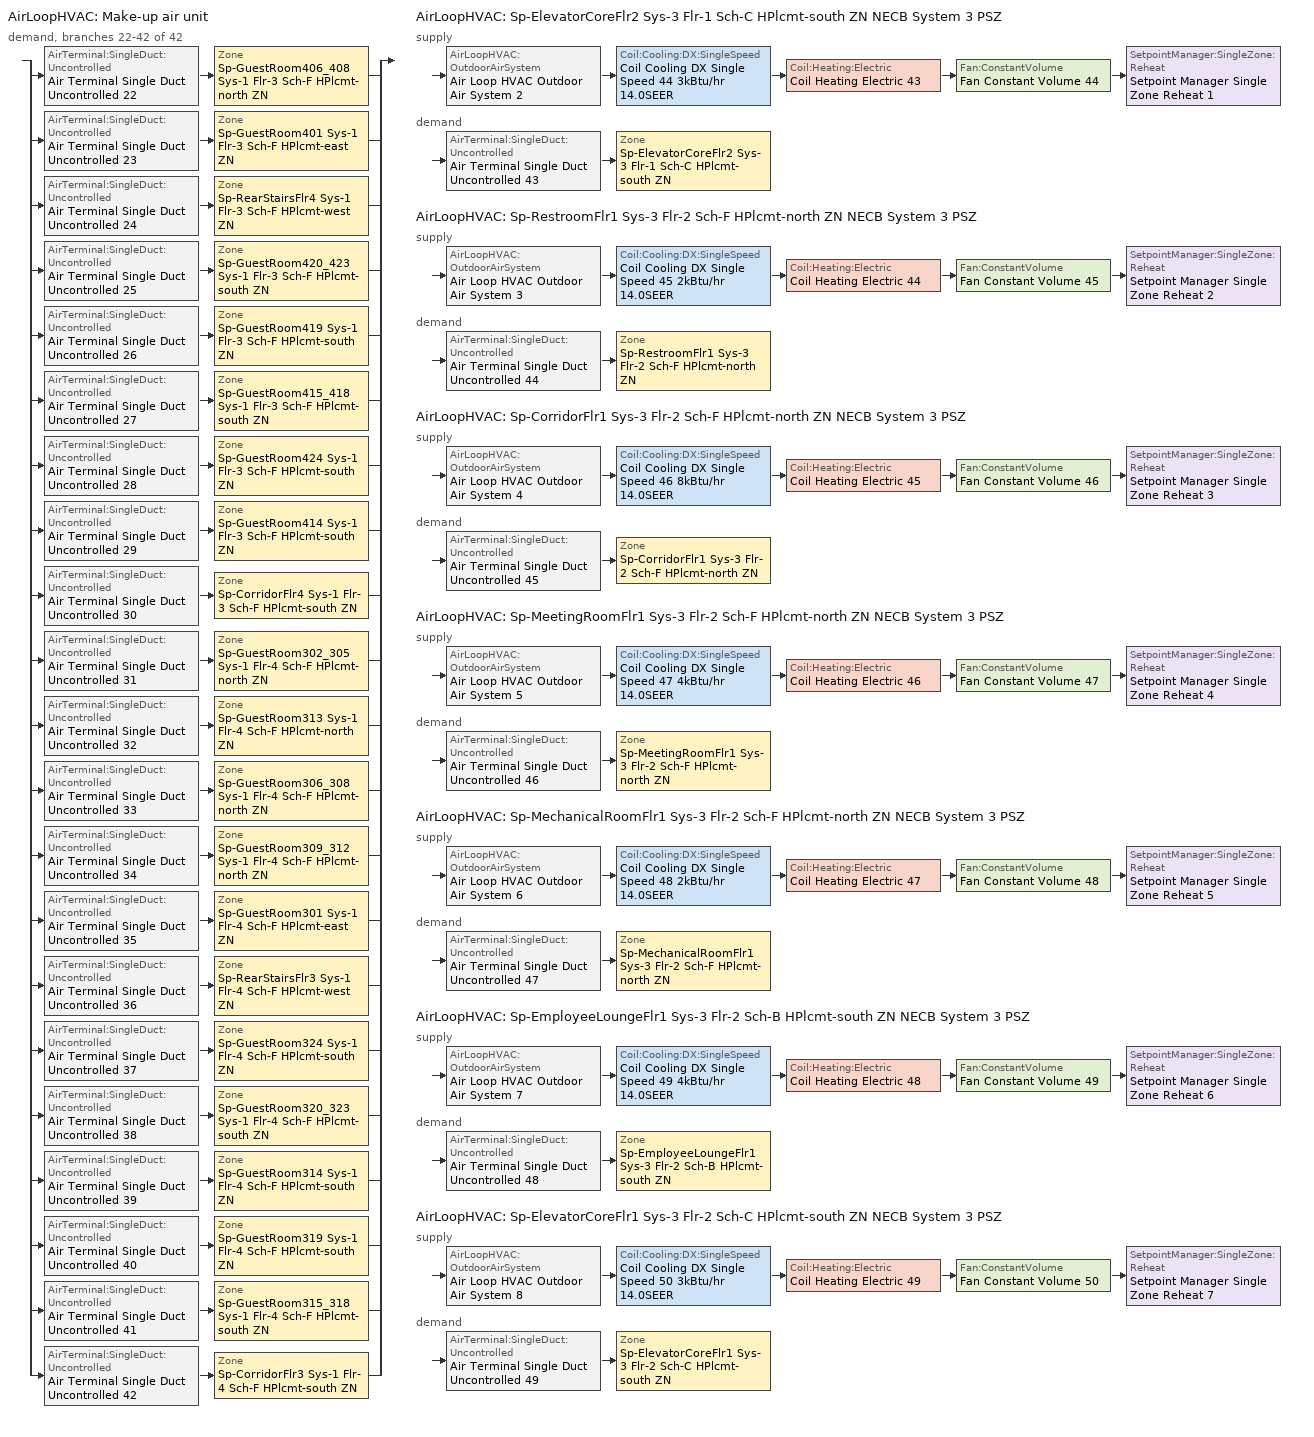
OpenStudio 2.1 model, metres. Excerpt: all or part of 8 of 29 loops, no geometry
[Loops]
AirLoopHVAC 'Make-up air unit'
 demand, branches 22-42 of 42: split
  | AirTerminal:SingleDuct:Uncontrolled 'Air Terminal Single Duct Uncontrolled 22' > Zone 'Sp-GuestRoom406_408 Sys-1 Flr-3 Sch-F HPlcmt-north ZN'
  | AirTerminal:SingleDuct:Uncontrolled 'Air Terminal Single Duct Uncontrolled 23' > Zone 'Sp-GuestRoom401 Sys-1 Flr-3 Sch-F HPlcmt-east ZN'
  | AirTerminal:SingleDuct:Uncontrolled 'Air Terminal Single Duct Uncontrolled 24' > Zone 'Sp-RearStairsFlr4 Sys-1 Flr-3 Sch-F HPlcmt-west ZN'
  | AirTerminal:SingleDuct:Uncontrolled 'Air Terminal Single Duct Uncontrolled 25' > Zone 'Sp-GuestRoom420_423 Sys-1 Flr-3 Sch-F HPlcmt-south ZN'
  | AirTerminal:SingleDuct:Uncontrolled 'Air Terminal Single Duct Uncontrolled 26' > Zone 'Sp-GuestRoom419 Sys-1 Flr-3 Sch-F HPlcmt-south ZN'
  | AirTerminal:SingleDuct:Uncontrolled 'Air Terminal Single Duct Uncontrolled 27' > Zone 'Sp-GuestRoom415_418 Sys-1 Flr-3 Sch-F HPlcmt-south ZN'
  | AirTerminal:SingleDuct:Uncontrolled 'Air Terminal Single Duct Uncontrolled 28' > Zone 'Sp-GuestRoom424 Sys-1 Flr-3 Sch-F HPlcmt-south ZN'
  | AirTerminal:SingleDuct:Uncontrolled 'Air Terminal Single Duct Uncontrolled 29' > Zone 'Sp-GuestRoom414 Sys-1 Flr-3 Sch-F HPlcmt-south ZN'
  | AirTerminal:SingleDuct:Uncontrolled 'Air Terminal Single Duct Uncontrolled 30' > Zone 'Sp-CorridorFlr4 Sys-1 Flr-3 Sch-F HPlcmt-south ZN'
  | AirTerminal:SingleDuct:Uncontrolled 'Air Terminal Single Duct Uncontrolled 31' > Zone 'Sp-GuestRoom302_305 Sys-1 Flr-4 Sch-F HPlcmt-north ZN'
  | AirTerminal:SingleDuct:Uncontrolled 'Air Terminal Single Duct Uncontrolled 32' > Zone 'Sp-GuestRoom313 Sys-1 Flr-4 Sch-F HPlcmt-north ZN'
  | AirTerminal:SingleDuct:Uncontrolled 'Air Terminal Single Duct Uncontrolled 33' > Zone 'Sp-GuestRoom306_308 Sys-1 Flr-4 Sch-F HPlcmt-north ZN'
  | AirTerminal:SingleDuct:Uncontrolled 'Air Terminal Single Duct Uncontrolled 34' > Zone 'Sp-GuestRoom309_312 Sys-1 Flr-4 Sch-F HPlcmt-north ZN'
  | AirTerminal:SingleDuct:Uncontrolled 'Air Terminal Single Duct Uncontrolled 35' > Zone 'Sp-GuestRoom301 Sys-1 Flr-4 Sch-F HPlcmt-east ZN'
  | AirTerminal:SingleDuct:Uncontrolled 'Air Terminal Single Duct Uncontrolled 36' > Zone 'Sp-RearStairsFlr3 Sys-1 Flr-4 Sch-F HPlcmt-west ZN'
  | AirTerminal:SingleDuct:Uncontrolled 'Air Terminal Single Duct Uncontrolled 37' > Zone 'Sp-GuestRoom324 Sys-1 Flr-4 Sch-F HPlcmt-south ZN'
  | AirTerminal:SingleDuct:Uncontrolled 'Air Terminal Single Duct Uncontrolled 38' > Zone 'Sp-GuestRoom320_323 Sys-1 Flr-4 Sch-F HPlcmt-south ZN'
  | AirTerminal:SingleDuct:Uncontrolled 'Air Terminal Single Duct Uncontrolled 39' > Zone 'Sp-GuestRoom314 Sys-1 Flr-4 Sch-F HPlcmt-south ZN'
  | AirTerminal:SingleDuct:Uncontrolled 'Air Terminal Single Duct Uncontrolled 40' > Zone 'Sp-GuestRoom319 Sys-1 Flr-4 Sch-F HPlcmt-south ZN'
  | AirTerminal:SingleDuct:Uncontrolled 'Air Terminal Single Duct Uncontrolled 41' > Zone 'Sp-GuestRoom315_318 Sys-1 Flr-4 Sch-F HPlcmt-south ZN'
  | AirTerminal:SingleDuct:Uncontrolled 'Air Terminal Single Duct Uncontrolled 42' > Zone 'Sp-CorridorFlr3 Sys-1 Flr-4 Sch-F HPlcmt-south ZN'
AirLoopHVAC 'Sp-ElevatorCoreFlr2 Sys-3 Flr-1 Sch-C HPlcmt-south ZN NECB System 3 PSZ'
 supply: AirLoopHVAC:OutdoorAirSystem 'Air Loop HVAC Outdoor Air System 2' > Coil:Cooling:DX:SingleSpeed 'Coil Cooling DX Single Speed 44 3kBtu/hr 14.0SEER' > Coil:Heating:Electric 'Coil Heating Electric 43' > Fan:ConstantVolume 'Fan Constant Volume 44' > SetpointManager:SingleZone:Reheat 'Setpoint Manager Single Zone Reheat 1'
 demand: AirTerminal:SingleDuct:Uncontrolled 'Air Terminal Single Duct Uncontrolled 43' > Zone 'Sp-ElevatorCoreFlr2 Sys-3 Flr-1 Sch-C HPlcmt-south ZN'
AirLoopHVAC 'Sp-RestroomFlr1 Sys-3 Flr-2 Sch-F HPlcmt-north ZN NECB System 3 PSZ'
 supply: AirLoopHVAC:OutdoorAirSystem 'Air Loop HVAC Outdoor Air System 3' > Coil:Cooling:DX:SingleSpeed 'Coil Cooling DX Single Speed 45 2kBtu/hr 14.0SEER' > Coil:Heating:Electric 'Coil Heating Electric 44' > Fan:ConstantVolume 'Fan Constant Volume 45' > SetpointManager:SingleZone:Reheat 'Setpoint Manager Single Zone Reheat 2'
 demand: AirTerminal:SingleDuct:Uncontrolled 'Air Terminal Single Duct Uncontrolled 44' > Zone 'Sp-RestroomFlr1 Sys-3 Flr-2 Sch-F HPlcmt-north ZN'
AirLoopHVAC 'Sp-CorridorFlr1 Sys-3 Flr-2 Sch-F HPlcmt-north ZN NECB System 3 PSZ'
 supply: AirLoopHVAC:OutdoorAirSystem 'Air Loop HVAC Outdoor Air System 4' > Coil:Cooling:DX:SingleSpeed 'Coil Cooling DX Single Speed 46 8kBtu/hr 14.0SEER' > Coil:Heating:Electric 'Coil Heating Electric 45' > Fan:ConstantVolume 'Fan Constant Volume 46' > SetpointManager:SingleZone:Reheat 'Setpoint Manager Single Zone Reheat 3'
 demand: AirTerminal:SingleDuct:Uncontrolled 'Air Terminal Single Duct Uncontrolled 45' > Zone 'Sp-CorridorFlr1 Sys-3 Flr-2 Sch-F HPlcmt-north ZN'
AirLoopHVAC 'Sp-MeetingRoomFlr1 Sys-3 Flr-2 Sch-F HPlcmt-north ZN NECB System 3 PSZ'
 supply: AirLoopHVAC:OutdoorAirSystem 'Air Loop HVAC Outdoor Air System 5' > Coil:Cooling:DX:SingleSpeed 'Coil Cooling DX Single Speed 47 4kBtu/hr 14.0SEER' > Coil:Heating:Electric 'Coil Heating Electric 46' > Fan:ConstantVolume 'Fan Constant Volume 47' > SetpointManager:SingleZone:Reheat 'Setpoint Manager Single Zone Reheat 4'
 demand: AirTerminal:SingleDuct:Uncontrolled 'Air Terminal Single Duct Uncontrolled 46' > Zone 'Sp-MeetingRoomFlr1 Sys-3 Flr-2 Sch-F HPlcmt-north ZN'
AirLoopHVAC 'Sp-MechanicalRoomFlr1 Sys-3 Flr-2 Sch-F HPlcmt-north ZN NECB System 3 PSZ'
 supply: AirLoopHVAC:OutdoorAirSystem 'Air Loop HVAC Outdoor Air System 6' > Coil:Cooling:DX:SingleSpeed 'Coil Cooling DX Single Speed 48 2kBtu/hr 14.0SEER' > Coil:Heating:Electric 'Coil Heating Electric 47' > Fan:ConstantVolume 'Fan Constant Volume 48' > SetpointManager:SingleZone:Reheat 'Setpoint Manager Single Zone Reheat 5'
 demand: AirTerminal:SingleDuct:Uncontrolled 'Air Terminal Single Duct Uncontrolled 47' > Zone 'Sp-MechanicalRoomFlr1 Sys-3 Flr-2 Sch-F HPlcmt-north ZN'
AirLoopHVAC 'Sp-EmployeeLoungeFlr1 Sys-3 Flr-2 Sch-B HPlcmt-south ZN NECB System 3 PSZ'
 supply: AirLoopHVAC:OutdoorAirSystem 'Air Loop HVAC Outdoor Air System 7' > Coil:Cooling:DX:SingleSpeed 'Coil Cooling DX Single Speed 49 4kBtu/hr 14.0SEER' > Coil:Heating:Electric 'Coil Heating Electric 48' > Fan:ConstantVolume 'Fan Constant Volume 49' > SetpointManager:SingleZone:Reheat 'Setpoint Manager Single Zone Reheat 6'
 demand: AirTerminal:SingleDuct:Uncontrolled 'Air Terminal Single Duct Uncontrolled 48' > Zone 'Sp-EmployeeLoungeFlr1 Sys-3 Flr-2 Sch-B HPlcmt-south ZN'
AirLoopHVAC 'Sp-ElevatorCoreFlr1 Sys-3 Flr-2 Sch-C HPlcmt-south ZN NECB System 3 PSZ'
 supply: AirLoopHVAC:OutdoorAirSystem 'Air Loop HVAC Outdoor Air System 8' > Coil:Cooling:DX:SingleSpeed 'Coil Cooling DX Single Speed 50 3kBtu/hr 14.0SEER' > Coil:Heating:Electric 'Coil Heating Electric 49' > Fan:ConstantVolume 'Fan Constant Volume 50' > SetpointManager:SingleZone:Reheat 'Setpoint Manager Single Zone Reheat 7'
 demand: AirTerminal:SingleDuct:Uncontrolled 'Air Terminal Single Duct Uncontrolled 49' > Zone 'Sp-ElevatorCoreFlr1 Sys-3 Flr-2 Sch-C HPlcmt-south ZN'
[Sizing:Zone] Zone Cooling Design Supply Air Temperature Input Method=SupplyAirTemperature; Zone Cooling Design Supply Air Temperature {C}=13; Zone Cooling Design Supply Air Temperature Difference {deltaC}=11.11; Zone Heating Design Supply Air Temperature Input Method=SupplyAirTemperature; Zone Heating Design Supply Air Temperature {C}=43; Zone Heating Design Supply Air Temperature Difference {deltaC}=11.11; Zone Cooling Design Supply Air Humidity Ratio {kg-H2O/kg-air}=0.0085; Zone Heating Design Supply Air Humidity Ratio {kg-H2O/kg-air}=0.008; Zone Heating Sizing Factor=1.3; Zone Cooling Sizing Factor=1.1; Cooling Design Air Flow Method=DesignDay; Heating Design Air Flow Method=DesignDay; Account for Dedicated Outdoor Air System=No; Dedicated Outdoor Air System Control Strategy=NeutralSupplyAir; Dedicated Outdoor Air Low Setpoint Temperature for Design {C}=autosize; Dedicated Outdoor Air High Setpoint Temperature for Design {C}=autosize
Sp-GuestRoom406_408 Sys-1 Flr-3 Sch-F HPlcmt-north ZN; Sp-GuestRoom401 Sys-1 Flr-3 Sch-F HPlcmt-east ZN; Sp-RearStairsFlr4 Sys-1 Flr-3 Sch-F HPlcmt-west ZN; Sp-GuestRoom420_423 Sys-1 Flr-3 Sch-F HPlcmt-south ZN; Sp-GuestRoom419 Sys-1 Flr-3 Sch-F HPlcmt-south ZN; Sp-GuestRoom415_418 Sys-1 Flr-3 Sch-F HPlcmt-south ZN; Sp-GuestRoom424 Sys-1 Flr-3 Sch-F HPlcmt-south ZN; Sp-GuestRoom414 Sys-1 Flr-3 Sch-F HPlcmt-south ZN; Sp-CorridorFlr4 Sys-1 Flr-3 Sch-F HPlcmt-south ZN; Sp-GuestRoom302_305 Sys-1 Flr-4 Sch-F HPlcmt-north ZN; Sp-GuestRoom313 Sys-1 Flr-4 Sch-F HPlcmt-north ZN; Sp-GuestRoom306_308 Sys-1 Flr-4 Sch-F HPlcmt-north ZN; Sp-GuestRoom309_312 Sys-1 Flr-4 Sch-F HPlcmt-north ZN; Sp-GuestRoom301 Sys-1 Flr-4 Sch-F HPlcmt-east ZN; Sp-RearStairsFlr3 Sys-1 Flr-4 Sch-F HPlcmt-west ZN; Sp-GuestRoom324 Sys-1 Flr-4 Sch-F HPlcmt-south ZN; Sp-GuestRoom320_323 Sys-1 Flr-4 Sch-F HPlcmt-south ZN; Sp-GuestRoom314 Sys-1 Flr-4 Sch-F HPlcmt-south ZN; Sp-GuestRoom319 Sys-1 Flr-4 Sch-F HPlcmt-south ZN; Sp-GuestRoom315_318 Sys-1 Flr-4 Sch-F HPlcmt-south ZN; Sp-CorridorFlr3 Sys-1 Flr-4 Sch-F HPlcmt-south ZN; Sp-ElevatorCoreFlr2 Sys-3 Flr-1 Sch-C HPlcmt-south ZN; Sp-RestroomFlr1 Sys-3 Flr-2 Sch-F HPlcmt-north ZN; Sp-CorridorFlr1 Sys-3 Flr-2 Sch-F HPlcmt-north ZN; Sp-MeetingRoomFlr1 Sys-3 Flr-2 Sch-F HPlcmt-north ZN; Sp-MechanicalRoomFlr1 Sys-3 Flr-2 Sch-F HPlcmt-north ZN; Sp-EmployeeLoungeFlr1 Sys-3 Flr-2 Sch-B HPlcmt-south ZN; Sp-ElevatorCoreFlr1 Sys-3 Flr-2 Sch-C HPlcmt-south ZN
[Zone equipment]
Sp-GuestRoom406_408 Sys-1 Flr-3 Sch-F HPlcmt-north ZN: Sp-GuestRoom406_408 Sys-1 Flr-3 Sch-F HPlcmt-north ZN PTAC, Zone HVAC Baseboard Convective Water 22, Air Terminal Single Duct Uncontrolled 22
Sp-GuestRoom401 Sys-1 Flr-3 Sch-F HPlcmt-east ZN: Sp-GuestRoom401 Sys-1 Flr-3 Sch-F HPlcmt-east ZN PTAC, Zone HVAC Baseboard Convective Water 23, Air Terminal Single Duct Uncontrolled 23
Sp-RearStairsFlr4 Sys-1 Flr-3 Sch-F HPlcmt-west ZN: Sp-RearStairsFlr4 Sys-1 Flr-3 Sch-F HPlcmt-west ZN PTAC, Zone HVAC Baseboard Convective Water 24, Air Terminal Single Duct Uncontrolled 24
Sp-GuestRoom420_423 Sys-1 Flr-3 Sch-F HPlcmt-south ZN: Sp-GuestRoom420_423 Sys-1 Flr-3 Sch-F HPlcmt-south ZN PTAC, Zone HVAC Baseboard Convective Water 25, Air Terminal Single Duct Uncontrolled 25
Sp-GuestRoom419 Sys-1 Flr-3 Sch-F HPlcmt-south ZN: Sp-GuestRoom419 Sys-1 Flr-3 Sch-F HPlcmt-south ZN PTAC, Zone HVAC Baseboard Convective Water 26, Air Terminal Single Duct Uncontrolled 26
Sp-GuestRoom415_418 Sys-1 Flr-3 Sch-F HPlcmt-south ZN: Sp-GuestRoom415_418 Sys-1 Flr-3 Sch-F HPlcmt-south ZN PTAC, Zone HVAC Baseboard Convective Water 27, Air Terminal Single Duct Uncontrolled 27
Sp-GuestRoom424 Sys-1 Flr-3 Sch-F HPlcmt-south ZN: Sp-GuestRoom424 Sys-1 Flr-3 Sch-F HPlcmt-south ZN PTAC, Zone HVAC Baseboard Convective Water 28, Air Terminal Single Duct Uncontrolled 28
Sp-GuestRoom414 Sys-1 Flr-3 Sch-F HPlcmt-south ZN: Sp-GuestRoom414 Sys-1 Flr-3 Sch-F HPlcmt-south ZN PTAC, Zone HVAC Baseboard Convective Water 29, Air Terminal Single Duct Uncontrolled 29
Sp-CorridorFlr4 Sys-1 Flr-3 Sch-F HPlcmt-south ZN: Sp-CorridorFlr4 Sys-1 Flr-3 Sch-F HPlcmt-south ZN PTAC, Zone HVAC Baseboard Convective Water 30, Air Terminal Single Duct Uncontrolled 30
Sp-GuestRoom302_305 Sys-1 Flr-4 Sch-F HPlcmt-north ZN: Sp-GuestRoom302_305 Sys-1 Flr-4 Sch-F HPlcmt-north ZN PTAC, Zone HVAC Baseboard Convective Water 31, Air Terminal Single Duct Uncontrolled 31
Sp-GuestRoom313 Sys-1 Flr-4 Sch-F HPlcmt-north ZN: Sp-GuestRoom313 Sys-1 Flr-4 Sch-F HPlcmt-north ZN PTAC, Zone HVAC Baseboard Convective Water 32, Air Terminal Single Duct Uncontrolled 32
Sp-GuestRoom306_308 Sys-1 Flr-4 Sch-F HPlcmt-north ZN: Sp-GuestRoom306_308 Sys-1 Flr-4 Sch-F HPlcmt-north ZN PTAC, Zone HVAC Baseboard Convective Water 33, Air Terminal Single Duct Uncontrolled 33
Sp-GuestRoom309_312 Sys-1 Flr-4 Sch-F HPlcmt-north ZN: Sp-GuestRoom309_312 Sys-1 Flr-4 Sch-F HPlcmt-north ZN PTAC, Zone HVAC Baseboard Convective Water 34, Air Terminal Single Duct Uncontrolled 34
Sp-GuestRoom301 Sys-1 Flr-4 Sch-F HPlcmt-east ZN: Sp-GuestRoom301 Sys-1 Flr-4 Sch-F HPlcmt-east ZN PTAC, Zone HVAC Baseboard Convective Water 35, Air Terminal Single Duct Uncontrolled 35
Sp-RearStairsFlr3 Sys-1 Flr-4 Sch-F HPlcmt-west ZN: Sp-RearStairsFlr3 Sys-1 Flr-4 Sch-F HPlcmt-west ZN PTAC, Zone HVAC Baseboard Convective Water 36, Air Terminal Single Duct Uncontrolled 36
Sp-GuestRoom324 Sys-1 Flr-4 Sch-F HPlcmt-south ZN: Sp-GuestRoom324 Sys-1 Flr-4 Sch-F HPlcmt-south ZN PTAC, Zone HVAC Baseboard Convective Water 37, Air Terminal Single Duct Uncontrolled 37
Sp-GuestRoom320_323 Sys-1 Flr-4 Sch-F HPlcmt-south ZN: Sp-GuestRoom320_323 Sys-1 Flr-4 Sch-F HPlcmt-south ZN PTAC, Zone HVAC Baseboard Convective Water 38, Air Terminal Single Duct Uncontrolled 38
Sp-GuestRoom314 Sys-1 Flr-4 Sch-F HPlcmt-south ZN: Sp-GuestRoom314 Sys-1 Flr-4 Sch-F HPlcmt-south ZN PTAC, Zone HVAC Baseboard Convective Water 39, Air Terminal Single Duct Uncontrolled 39
Sp-GuestRoom319 Sys-1 Flr-4 Sch-F HPlcmt-south ZN: Sp-GuestRoom319 Sys-1 Flr-4 Sch-F HPlcmt-south ZN PTAC, Zone HVAC Baseboard Convective Water 40, Air Terminal Single Duct Uncontrolled 40
Sp-GuestRoom315_318 Sys-1 Flr-4 Sch-F HPlcmt-south ZN: Sp-GuestRoom315_318 Sys-1 Flr-4 Sch-F HPlcmt-south ZN PTAC, Zone HVAC Baseboard Convective Water 41, Air Terminal Single Duct Uncontrolled 41
Sp-CorridorFlr3 Sys-1 Flr-4 Sch-F HPlcmt-south ZN: Sp-CorridorFlr3 Sys-1 Flr-4 Sch-F HPlcmt-south ZN PTAC, Zone HVAC Baseboard Convective Water 42, Air Terminal Single Duct Uncontrolled 42
Sp-ElevatorCoreFlr2 Sys-3 Flr-1 Sch-C HPlcmt-south ZN: Air Terminal Single Duct Uncontrolled 43, Zone HVAC Baseboard Convective Water 43
Sp-RestroomFlr1 Sys-3 Flr-2 Sch-F HPlcmt-north ZN: Air Terminal Single Duct Uncontrolled 44, Zone HVAC Baseboard Convective Water 44
Sp-CorridorFlr1 Sys-3 Flr-2 Sch-F HPlcmt-north ZN: Air Terminal Single Duct Uncontrolled 45, Zone HVAC Baseboard Convective Water 45
Sp-MeetingRoomFlr1 Sys-3 Flr-2 Sch-F HPlcmt-north ZN: Air Terminal Single Duct Uncontrolled 46, Zone HVAC Baseboard Convective Water 46
Sp-MechanicalRoomFlr1 Sys-3 Flr-2 Sch-F HPlcmt-north ZN: Air Terminal Single Duct Uncontrolled 47, Zone HVAC Baseboard Convective Water 47
Sp-EmployeeLoungeFlr1 Sys-3 Flr-2 Sch-B HPlcmt-south ZN: Air Terminal Single Duct Uncontrolled 48, Zone HVAC Baseboard Convective Water 48
Sp-ElevatorCoreFlr1 Sys-3 Flr-2 Sch-C HPlcmt-south ZN: Air Terminal Single Duct Uncontrolled 49, Zone HVAC Baseboard Convective Water 49
[AirLoopHVAC] Availability Schedule=Always On Discrete; Design Supply Air Flow Rate {m3/s}=AutoSize
Sp-ElevatorCoreFlr2 Sys-3 Flr-1 Sch-C HPlcmt-south ZN NECB System 3 PSZ; Sp-RestroomFlr1 Sys-3 Flr-2 Sch-F HPlcmt-north ZN NECB System 3 PSZ; Sp-CorridorFlr1 Sys-3 Flr-2 Sch-F HPlcmt-north ZN NECB System 3 PSZ; Sp-MeetingRoomFlr1 Sys-3 Flr-2 Sch-F HPlcmt-north ZN NECB System 3 PSZ; Sp-MechanicalRoomFlr1 Sys-3 Flr-2 Sch-F HPlcmt-north ZN NECB System 3 PSZ; Sp-EmployeeLoungeFlr1 Sys-3 Flr-2 Sch-B HPlcmt-south ZN NECB System 3 PSZ; Sp-ElevatorCoreFlr1 Sys-3 Flr-2 Sch-C HPlcmt-south ZN NECB System 3 PSZ
[Sizing:System] Type of Load to Size On=Sensible; Design Outdoor Air Flow Rate {m3/s}=Autosize; Minimum System Air Flow Ratio=1; Preheat Design Temperature {C}=7; Preheat Design Humidity Ratio {kg-H2O/kg-Air}=0.008; Precool Design Temperature {C}=13; Precool Design Humidity Ratio {kg-H2O/kg-Air}=0.008; Central Cooling Design Supply Air Temperature {C}=13; Central Heating Design Supply Air Temperature {C}=43; Sizing Option=NonCoincident; 100% Outdoor Air in Cooling=No; 100% Outdoor Air in Heating=No; Central Cooling Design Supply Air Humidity Ratio {kg-H2O/kg-Air}=0.0085; Central Heating Design Supply Air Humidity Ratio {kg-H2O/kg-Air}=0.008; Cooling Design Air Flow Method=DesignDay; Cooling Design Air Flow Rate {m3/s}=0; Heating Design Air Flow Method=DesignDay; Heating Design Air Flow Rate {m3/s}=0; System Outdoor Air Method=ZoneSum; Zone Maximum Outdoor Air Fraction=1; Cooling Supply Air Flow Rate Per Floor Area {m3/s-m2}=0.00996765; Cooling Fraction of Autosized Cooling Supply Air Flow Rate=1; Cooling Supply Air Flow Rate Per Unit Cooling Capacity {m3/s-W}=3.94755e-05; Heating Supply Air Flow Rate Per Floor Area {m3/s-m2}=0.00996765; Heating Fraction of Autosized Heating Supply Air Flow Rate=1; Heating Fraction of Autosized Cooling Supply Air Flow Rate=1; Heating Supply Air Flow Rate Per Unit Heating Capacity {m3/s-W}=3.15882e-05; Cooling Design Capacity Method=CoolingDesignCapacity; Cooling Design Capacity {W}=autosize; Cooling Design Capacity Per Floor Area {W/m2}=234.7; Fraction of Autosized Cooling Design Capacity=1; Heating Design Capacity Method=HeatingDesignCapacity; Heating Design Capacity {W}=autosize; Heating Design Capacity Per Floor Area {W/m2}=157; Fraction of Autosized Heating Design Capacity=1; Central Cooling Capacity Control Method=OnOff
Sp-ElevatorCoreFlr2 Sys-3 Flr-1 Sch-C HPlcmt-south ZN NECB System 3 PSZ; Sp-RestroomFlr1 Sys-3 Flr-2 Sch-F HPlcmt-north ZN NECB System 3 PSZ; Sp-CorridorFlr1 Sys-3 Flr-2 Sch-F HPlcmt-north ZN NECB System 3 PSZ; Sp-MeetingRoomFlr1 Sys-3 Flr-2 Sch-F HPlcmt-north ZN NECB System 3 PSZ; Sp-MechanicalRoomFlr1 Sys-3 Flr-2 Sch-F HPlcmt-north ZN NECB System 3 PSZ; Sp-EmployeeLoungeFlr1 Sys-3 Flr-2 Sch-B HPlcmt-south ZN NECB System 3 PSZ; Sp-ElevatorCoreFlr1 Sys-3 Flr-2 Sch-C HPlcmt-south ZN NECB System 3 PSZ
[Fan:ConstantVolume] Availability Schedule=Always On Discrete; Fan Efficiency=0.39975; Pressure Rise {Pa}=640; Maximum Flow Rate {m3/s}=AutoSize; Motor Efficiency=0.615
Fan Constant Volume 23; Fan Constant Volume 24; Fan Constant Volume 25; Fan Constant Volume 26; Fan Constant Volume 27; Fan Constant Volume 28; Fan Constant Volume 29; Fan Constant Volume 30; Fan Constant Volume 31; Fan Constant Volume 32; Fan Constant Volume 33; Fan Constant Volume 34; Fan Constant Volume 35; Fan Constant Volume 36; Fan Constant Volume 37; Fan Constant Volume 38; Fan Constant Volume 39; Fan Constant Volume 40; Fan Constant Volume 41; Fan Constant Volume 42; Fan Constant Volume 43; Fan Constant Volume 44; Fan Constant Volume 45; Fan Constant Volume 46; Fan Constant Volume 47; Fan Constant Volume 48; Fan Constant Volume 49; Fan Constant Volume 50
[Coil:Cooling:DX:SingleSpeed] Availability Schedule=Always On Discrete; Rated Total Cooling Capacity {W}=autosize; Rated Sensible Heat Ratio=autosize; Rated Air Flow Rate {m3/s}=autosize; Rated Evaporator Fan Power Per Volume Flow Rate {W/(m3/s)}=773.3; Condenser Type=AirCooled; Evaporative Condenser Effectiveness=0; Evaporative Condenser Air Flow Rate {m3/s}=Autosize; Evaporative Condenser Pump Rated Power Consumption {W}=Autosize; Crankcase Heater Capacity {W}=0; Maximum Outdoor Dry-Bulb Temperature for Crankcase Heater Operation {C}=0; Basin Heater Capacity {W/K}=0; Basin Heater Setpoint Temperature {C}=10
Name | Rated COP {W/W} | Total Cooling Capacity Function of Temperature Curve | Total Cooling Capacity Function of Flow Fraction Curve | Energy Input Ratio Function of Temperature Curve | Energy Input Ratio Function of Flow Fraction Curve | Part Load Fraction Correlation Curve
Coil Cooling DX Single Speed 23 8kBtu/hr 10.8EER | 3.65482 | DXCOOL-NECB2011-REF-CAPFT 15 | DXCOOL-NECB2011-REF-CAPFFLOW 15 | DXCOOL-NECB2011-REF-COOLEIRFT 15 | DXCOOL-NECB2011-REF-COOLEIRFFLOW 15 | DXCOOL-NECB2011-REF-COOLPLFFPLR 15
Coil Cooling DX Single Speed 24 4kBtu/hr 11.0EER | 3.7243 | DXCOOL-NECB2011-REF-CAPFT 16 | DXCOOL-NECB2011-REF-CAPFFLOW 16 | DXCOOL-NECB2011-REF-COOLEIRFT 16 | DXCOOL-NECB2011-REF-COOLEIRFFLOW 16 | DXCOOL-NECB2011-REF-COOLPLFFPLR 16
Coil Cooling DX Single Speed 25 3kBtu/hr 11.0EER | 3.72347 | DXCOOL-NECB2011-REF-CAPFT 17 | DXCOOL-NECB2011-REF-CAPFFLOW 17 | DXCOOL-NECB2011-REF-COOLEIRFT 17 | DXCOOL-NECB2011-REF-COOLEIRFFLOW 17 | DXCOOL-NECB2011-REF-COOLPLFFPLR 17
Coil Cooling DX Single Speed 26 12kBtu/hr 9.9EER | 3.35628 | DXCOOL-NECB2011-REF-CAPFT 18 | DXCOOL-NECB2011-REF-CAPFFLOW 18 | DXCOOL-NECB2011-REF-COOLEIRFT 18 | DXCOOL-NECB2011-REF-COOLEIRFFLOW 18 | DXCOOL-NECB2011-REF-COOLPLFFPLR 18
Coil Cooling DX Single Speed 27 3kBtu/hr 11.0EER | 3.72379 | DXCOOL-NECB2011-REF-CAPFT 19 | DXCOOL-NECB2011-REF-CAPFFLOW 19 | DXCOOL-NECB2011-REF-COOLEIRFT 19 | DXCOOL-NECB2011-REF-COOLEIRFFLOW 19 | DXCOOL-NECB2011-REF-COOLPLFFPLR 19
Coil Cooling DX Single Speed 28 12kBtu/hr 9.9EER | 3.34271 | DXCOOL-NECB2011-REF-CAPFT 20 | DXCOOL-NECB2011-REF-CAPFFLOW 20 | DXCOOL-NECB2011-REF-COOLEIRFT 20 | DXCOOL-NECB2011-REF-COOLEIRFFLOW 20 | DXCOOL-NECB2011-REF-COOLPLFFPLR 20
Coil Cooling DX Single Speed 29 3kBtu/hr 11.0EER | 3.72376 | DXCOOL-NECB2011-REF-CAPFT 21 | DXCOOL-NECB2011-REF-CAPFFLOW 21 | DXCOOL-NECB2011-REF-COOLEIRFT 21 | DXCOOL-NECB2011-REF-COOLEIRFFLOW 21 | DXCOOL-NECB2011-REF-COOLPLFFPLR 21
Coil Cooling DX Single Speed 30 3kBtu/hr 11.0EER | 3.72375 | DXCOOL-NECB2011-REF-CAPFT 23 | DXCOOL-NECB2011-REF-CAPFFLOW 23 | DXCOOL-NECB2011-REF-COOLEIRFT 23 | DXCOOL-NECB2011-REF-COOLEIRFFLOW 23 | DXCOOL-NECB2011-REF-COOLPLFFPLR 23
Coil Cooling DX Single Speed 31 12kBtu/hr 9.9EER | 3.37086 | DXCOOL-NECB2011-REF-CAPFT 24 | DXCOOL-NECB2011-REF-CAPFFLOW 24 | DXCOOL-NECB2011-REF-COOLEIRFT 24 | DXCOOL-NECB2011-REF-COOLEIRFFLOW 24 | DXCOOL-NECB2011-REF-COOLPLFFPLR 24
Coil Cooling DX Single Speed 32 7kBtu/hr 11.0EER | 3.72684 | DXCOOL-NECB2011-REF-CAPFT 25 | DXCOOL-NECB2011-REF-CAPFFLOW 25 | DXCOOL-NECB2011-REF-COOLEIRFT 25 | DXCOOL-NECB2011-REF-COOLEIRFFLOW 25 | DXCOOL-NECB2011-REF-COOLPLFFPLR 25
Coil Cooling DX Single Speed 33 2kBtu/hr 11.0EER | 3.72258 | DXCOOL-NECB2011-REF-CAPFT 26 | DXCOOL-NECB2011-REF-CAPFFLOW 26 | DXCOOL-NECB2011-REF-COOLEIRFT 26 | DXCOOL-NECB2011-REF-COOLEIRFFLOW 26 | DXCOOL-NECB2011-REF-COOLPLFFPLR 26
Coil Cooling DX Single Speed 34 6kBtu/hr 11.0EER | 3.72587 | DXCOOL-NECB2011-REF-CAPFT 27 | DXCOOL-NECB2011-REF-CAPFFLOW 27 | DXCOOL-NECB2011-REF-COOLEIRFT 27 | DXCOOL-NECB2011-REF-COOLEIRFFLOW 27 | DXCOOL-NECB2011-REF-COOLPLFFPLR 27
Coil Cooling DX Single Speed 35 7kBtu/hr 11.0EER | 3.72666 | DXCOOL-NECB2011-REF-CAPFT 28 | DXCOOL-NECB2011-REF-CAPFFLOW 28 | DXCOOL-NECB2011-REF-COOLEIRFT 28 | DXCOOL-NECB2011-REF-COOLEIRFFLOW 28 | DXCOOL-NECB2011-REF-COOLPLFFPLR 28
Coil Cooling DX Single Speed 36 3kBtu/hr 11.0EER | 3.72332 | DXCOOL-NECB2011-REF-CAPFT 29 | DXCOOL-NECB2011-REF-CAPFFLOW 29 | DXCOOL-NECB2011-REF-COOLEIRFT 29 | DXCOOL-NECB2011-REF-COOLEIRFFLOW 29 | DXCOOL-NECB2011-REF-COOLPLFFPLR 29
Coil Cooling DX Single Speed 37 2kBtu/hr 11.0EER | 3.7228 | DXCOOL-NECB2011-REF-CAPFT 30 | DXCOOL-NECB2011-REF-CAPFFLOW 30 | DXCOOL-NECB2011-REF-COOLEIRFT 30 | DXCOOL-NECB2011-REF-COOLEIRFFLOW 30 | DXCOOL-NECB2011-REF-COOLPLFFPLR 30
Coil Cooling DX Single Speed 38 2kBtu/hr 11.0EER | 3.72291 | DXCOOL-NECB2011-REF-CAPFT 31 | DXCOOL-NECB2011-REF-CAPFFLOW 31 | DXCOOL-NECB2011-REF-COOLEIRFT 31 | DXCOOL-NECB2011-REF-COOLEIRFFLOW 31 | DXCOOL-NECB2011-REF-COOLPLFFPLR 31
Coil Cooling DX Single Speed 39 8kBtu/hr 10.8EER | 3.64643 | DXCOOL-NECB2011-REF-CAPFT 32 | DXCOOL-NECB2011-REF-CAPFFLOW 32 | DXCOOL-NECB2011-REF-COOLEIRFT 32 | DXCOOL-NECB2011-REF-COOLEIRFFLOW 32 | DXCOOL-NECB2011-REF-COOLPLFFPLR 32
Coil Cooling DX Single Speed 40 2kBtu/hr 11.0EER | 3.72288 | DXCOOL-NECB2011-REF-CAPFT 34 | DXCOOL-NECB2011-REF-CAPFFLOW 34 | DXCOOL-NECB2011-REF-COOLEIRFT 34 | DXCOOL-NECB2011-REF-COOLEIRFFLOW 34 | DXCOOL-NECB2011-REF-COOLPLFFPLR 34
Coil Cooling DX Single Speed 41 2kBtu/hr 11.0EER | 3.72293 | DXCOOL-NECB2011-REF-CAPFT 35 | DXCOOL-NECB2011-REF-CAPFFLOW 35 | DXCOOL-NECB2011-REF-COOLEIRFT 35 | DXCOOL-NECB2011-REF-COOLEIRFFLOW 35 | DXCOOL-NECB2011-REF-COOLPLFFPLR 35
Coil Cooling DX Single Speed 42 8kBtu/hr 10.8EER | 3.64183 | DXCOOL-NECB2011-REF-CAPFT 36 | DXCOOL-NECB2011-REF-CAPFFLOW 36 | DXCOOL-NECB2011-REF-COOLEIRFT 36 | DXCOOL-NECB2011-REF-COOLEIRFFLOW 36 | DXCOOL-NECB2011-REF-COOLPLFFPLR 36
Coil Cooling DX Single Speed 43 6kBtu/hr 11.0EER | 3.7262 | DXCOOL-NECB2011-REF-CAPFT 37 | DXCOOL-NECB2011-REF-CAPFFLOW 37 | DXCOOL-NECB2011-REF-COOLEIRFT 37 | DXCOOL-NECB2011-REF-COOLEIRFFLOW 37 | DXCOOL-NECB2011-REF-COOLPLFFPLR 37
Coil Cooling DX Single Speed 44 3kBtu/hr 14.0SEER | 3.8248 | DXCOOL-NECB2011-REF-CAPFT 38 | DXCOOL-NECB2011-REF-CAPFFLOW 38 | DXCOOL-NECB2011-REF-COOLEIRFT 38 | DXCOOL-NECB2011-REF-COOLEIRFFLOW 38 | DXCOOL-NECB2011-REF-COOLPLFFPLR 38
Coil Cooling DX Single Speed 45 2kBtu/hr 14.0SEER | 3.8248 | DXCOOL-NECB2011-REF-CAPFT 39 | DXCOOL-NECB2011-REF-CAPFFLOW 39 | DXCOOL-NECB2011-REF-COOLEIRFT 39 | DXCOOL-NECB2011-REF-COOLEIRFFLOW 39 | DXCOOL-NECB2011-REF-COOLPLFFPLR 39
Coil Cooling DX Single Speed 46 8kBtu/hr 14.0SEER | 3.8248 | DXCOOL-NECB2011-REF-CAPFT 40 | DXCOOL-NECB2011-REF-CAPFFLOW 40 | DXCOOL-NECB2011-REF-COOLEIRFT 40 | DXCOOL-NECB2011-REF-COOLEIRFFLOW 40 | DXCOOL-NECB2011-REF-COOLPLFFPLR 40
Coil Cooling DX Single Speed 47 4kBtu/hr 14.0SEER | 3.8248 | DXCOOL-NECB2011-REF-CAPFT 41 | DXCOOL-NECB2011-REF-CAPFFLOW 41 | DXCOOL-NECB2011-REF-COOLEIRFT 41 | DXCOOL-NECB2011-REF-COOLEIRFFLOW 41 | DXCOOL-NECB2011-REF-COOLPLFFPLR 41
Coil Cooling DX Single Speed 48 2kBtu/hr 14.0SEER | 3.8248 | DXCOOL-NECB2011-REF-CAPFT 42 | DXCOOL-NECB2011-REF-CAPFFLOW 42 | DXCOOL-NECB2011-REF-COOLEIRFT 42 | DXCOOL-NECB2011-REF-COOLEIRFFLOW 42 | DXCOOL-NECB2011-REF-COOLPLFFPLR 42
Coil Cooling DX Single Speed 49 4kBtu/hr 14.0SEER | 3.8248 | DXCOOL-NECB2011-REF-CAPFT 43 | DXCOOL-NECB2011-REF-CAPFFLOW 43 | DXCOOL-NECB2011-REF-COOLEIRFT 43 | DXCOOL-NECB2011-REF-COOLEIRFFLOW 43 | DXCOOL-NECB2011-REF-COOLPLFFPLR 43
Coil Cooling DX Single Speed 50 3kBtu/hr 14.0SEER | 3.8248 | DXCOOL-NECB2011-REF-CAPFT 45 | DXCOOL-NECB2011-REF-CAPFFLOW 45 | DXCOOL-NECB2011-REF-COOLEIRFT 45 | DXCOOL-NECB2011-REF-COOLEIRFFLOW 45 | DXCOOL-NECB2011-REF-COOLPLFFPLR 45
[Controller:OutdoorAir] Minimum Outdoor Air Flow Rate {m3/s}=0; Maximum Outdoor Air Flow Rate {m3/s}=Autosize; Economizer Control Type=NoEconomizer; Economizer Control Action Type=ModulateFlow; Economizer Maximum Limit Dry-Bulb Temperature {C}=28; Economizer Maximum Limit Enthalpy {J/kg}=64000; Economizer Minimum Limit Dry-Bulb Temperature {C}=-100; Lockout Type=NoLockout; Minimum Limit Type=FixedMinimum; Minimum Outdoor Air Schedule=Always On Discrete; High Humidity Control=No; Heat Recovery Bypass Control Type=BypassWhenWithinEconomizerLimits
Name | Controller Mechanical Ventilation
Controller Outdoor Air 2 | Controller Mechanical Ventilation 2
Controller Outdoor Air 3 | Controller Mechanical Ventilation 3
Controller Outdoor Air 4 | Controller Mechanical Ventilation 4
Controller Outdoor Air 5 | Controller Mechanical Ventilation 5
Controller Outdoor Air 6 | Controller Mechanical Ventilation 6
Controller Outdoor Air 7 | Controller Mechanical Ventilation 7
Controller Outdoor Air 8 | Controller Mechanical Ventilation 8
[Controller:MechanicalVentilation] Availability Schedule=Always On Discrete; System Outdoor Air Method=ZoneSum
Controller Mechanical Ventilation 2; Controller Mechanical Ventilation 3; Controller Mechanical Ventilation 4; Controller Mechanical Ventilation 5; Controller Mechanical Ventilation 6; Controller Mechanical Ventilation 7; Controller Mechanical Ventilation 8
[AirLoopHVAC:OutdoorAirSystem]
Name | Controller
Air Loop HVAC Outdoor Air System 2 | Controller Outdoor Air 2
Air Loop HVAC Outdoor Air System 3 | Controller Outdoor Air 3
Air Loop HVAC Outdoor Air System 4 | Controller Outdoor Air 4
Air Loop HVAC Outdoor Air System 5 | Controller Outdoor Air 5
Air Loop HVAC Outdoor Air System 6 | Controller Outdoor Air 6
Air Loop HVAC Outdoor Air System 7 | Controller Outdoor Air 7
Air Loop HVAC Outdoor Air System 8 | Controller Outdoor Air 8
[Coil:Heating:Electric]
Name | Availability Schedule
Coil Heating Electric 22; Coil Heating Electric 23; Coil Heating Electric 24; Coil Heating Electric 25; Coil Heating Electric 26; Coil Heating Electric 27; Coil Heating Electric 28; Coil Heating Electric 29; Coil Heating Electric 30; Coil Heating Electric 31; Coil Heating Electric 32; Coil Heating Electric 33; Coil Heating Electric 34; Coil Heating Electric 35; Coil Heating Electric 36; Coil Heating Electric 37; Coil Heating Electric 38; Coil Heating Electric 39; Coil Heating Electric 40; Coil Heating Electric 41; Coil Heating Electric 42 | ON_OFF_ALWAYS_OFF
Coil Heating Electric 43; Coil Heating Electric 44; Coil Heating Electric 45; Coil Heating Electric 46; Coil Heating Electric 47; Coil Heating Electric 48; Coil Heating Electric 49 | Always On Discrete
[ZoneHVAC:PackagedTerminalAirConditioner] Availability Schedule=Always On Discrete; Supply Air Flow Rate During Cooling Operation {m3/s}=Autosize; Supply Air Flow Rate During Heating Operation {m3/s}=Autosize; Supply Air Flow Rate When No Cooling or Heating is Needed {m3/s}=Autosize; Outdoor Air Flow Rate During Cooling Operation {m3/s}=Autosize; Outdoor Air Flow Rate During Heating Operation {m3/s}=Autosize; Outdoor Air Flow Rate When No Cooling or Heating is Needed {m3/s}=Autosize; Fan Placement=DrawThrough
Name | Supply Air Fan | Heating Coil | Cooling Coil
Sp-GuestRoom406_408 Sys-1 Flr-3 Sch-F HPlcmt-north ZN PTAC | Fan Constant Volume 23 | Coil Heating Electric 22 | Coil Cooling DX Single Speed 23 8kBtu/hr 10.8EER
Sp-GuestRoom401 Sys-1 Flr-3 Sch-F HPlcmt-east ZN PTAC | Fan Constant Volume 24 | Coil Heating Electric 23 | Coil Cooling DX Single Speed 24 4kBtu/hr 11.0EER
Sp-RearStairsFlr4 Sys-1 Flr-3 Sch-F HPlcmt-west ZN PTAC | Fan Constant Volume 25 | Coil Heating Electric 24 | Coil Cooling DX Single Speed 25 3kBtu/hr 11.0EER
Sp-GuestRoom420_423 Sys-1 Flr-3 Sch-F HPlcmt-south ZN PTAC | Fan Constant Volume 26 | Coil Heating Electric 25 | Coil Cooling DX Single Speed 26 12kBtu/hr 9.9EER
Sp-GuestRoom419 Sys-1 Flr-3 Sch-F HPlcmt-south ZN PTAC | Fan Constant Volume 27 | Coil Heating Electric 26 | Coil Cooling DX Single Speed 27 3kBtu/hr 11.0EER
Sp-GuestRoom415_418 Sys-1 Flr-3 Sch-F HPlcmt-south ZN PTAC | Fan Constant Volume 28 | Coil Heating Electric 27 | Coil Cooling DX Single Speed 28 12kBtu/hr 9.9EER
Sp-GuestRoom424 Sys-1 Flr-3 Sch-F HPlcmt-south ZN PTAC | Fan Constant Volume 29 | Coil Heating Electric 28 | Coil Cooling DX Single Speed 29 3kBtu/hr 11.0EER
Sp-GuestRoom414 Sys-1 Flr-3 Sch-F HPlcmt-south ZN PTAC | Fan Constant Volume 30 | Coil Heating Electric 29 | Coil Cooling DX Single Speed 30 3kBtu/hr 11.0EER
Sp-CorridorFlr4 Sys-1 Flr-3 Sch-F HPlcmt-south ZN PTAC | Fan Constant Volume 31 | Coil Heating Electric 30 | Coil Cooling DX Single Speed 31 12kBtu/hr 9.9EER
Sp-GuestRoom302_305 Sys-1 Flr-4 Sch-F HPlcmt-north ZN PTAC | Fan Constant Volume 32 | Coil Heating Electric 31 | Coil Cooling DX Single Speed 32 7kBtu/hr 11.0EER
Sp-GuestRoom313 Sys-1 Flr-4 Sch-F HPlcmt-north ZN PTAC | Fan Constant Volume 33 | Coil Heating Electric 32 | Coil Cooling DX Single Speed 33 2kBtu/hr 11.0EER
Sp-GuestRoom306_308 Sys-1 Flr-4 Sch-F HPlcmt-north ZN PTAC | Fan Constant Volume 34 | Coil Heating Electric 33 | Coil Cooling DX Single Speed 34 6kBtu/hr 11.0EER
Sp-GuestRoom309_312 Sys-1 Flr-4 Sch-F HPlcmt-north ZN PTAC | Fan Constant Volume 35 | Coil Heating Electric 34 | Coil Cooling DX Single Speed 35 7kBtu/hr 11.0EER
Sp-GuestRoom301 Sys-1 Flr-4 Sch-F HPlcmt-east ZN PTAC | Fan Constant Volume 36 | Coil Heating Electric 35 | Coil Cooling DX Single Speed 36 3kBtu/hr 11.0EER
Sp-RearStairsFlr3 Sys-1 Flr-4 Sch-F HPlcmt-west ZN PTAC | Fan Constant Volume 37 | Coil Heating Electric 36 | Coil Cooling DX Single Speed 37 2kBtu/hr 11.0EER
Sp-GuestRoom324 Sys-1 Flr-4 Sch-F HPlcmt-south ZN PTAC | Fan Constant Volume 38 | Coil Heating Electric 37 | Coil Cooling DX Single Speed 38 2kBtu/hr 11.0EER
Sp-GuestRoom320_323 Sys-1 Flr-4 Sch-F HPlcmt-south ZN PTAC | Fan Constant Volume 39 | Coil Heating Electric 38 | Coil Cooling DX Single Speed 39 8kBtu/hr 10.8EER
Sp-GuestRoom314 Sys-1 Flr-4 Sch-F HPlcmt-south ZN PTAC | Fan Constant Volume 40 | Coil Heating Electric 39 | Coil Cooling DX Single Speed 40 2kBtu/hr 11.0EER
Sp-GuestRoom319 Sys-1 Flr-4 Sch-F HPlcmt-south ZN PTAC | Fan Constant Volume 41 | Coil Heating Electric 40 | Coil Cooling DX Single Speed 41 2kBtu/hr 11.0EER
Sp-GuestRoom315_318 Sys-1 Flr-4 Sch-F HPlcmt-south ZN PTAC | Fan Constant Volume 42 | Coil Heating Electric 41 | Coil Cooling DX Single Speed 42 8kBtu/hr 10.8EER
Sp-CorridorFlr3 Sys-1 Flr-4 Sch-F HPlcmt-south ZN PTAC | Fan Constant Volume 43 | Coil Heating Electric 42 | Coil Cooling DX Single Speed 43 6kBtu/hr 11.0EER
[AirTerminal:SingleDuct:Uncontrolled] Availability Schedule=Always On Discrete; Maximum Air Flow Rate {m3/s}=AutoSize
Air Terminal Single Duct Uncontrolled 22; Air Terminal Single Duct Uncontrolled 23; Air Terminal Single Duct Uncontrolled 24; Air Terminal Single Duct Uncontrolled 25; Air Terminal Single Duct Uncontrolled 26; Air Terminal Single Duct Uncontrolled 27; Air Terminal Single Duct Uncontrolled 28; Air Terminal Single Duct Uncontrolled 29; Air Terminal Single Duct Uncontrolled 30; Air Terminal Single Duct Uncontrolled 31; Air Terminal Single Duct Uncontrolled 32; Air Terminal Single Duct Uncontrolled 33; Air Terminal Single Duct Uncontrolled 34; Air Terminal Single Duct Uncontrolled 35; Air Terminal Single Duct Uncontrolled 36; Air Terminal Single Duct Uncontrolled 37; Air Terminal Single Duct Uncontrolled 38; Air Terminal Single Duct Uncontrolled 39; Air Terminal Single Duct Uncontrolled 40; Air Terminal Single Duct Uncontrolled 41; Air Terminal Single Duct Uncontrolled 42; Air Terminal Single Duct Uncontrolled 43; Air Terminal Single Duct Uncontrolled 44; Air Terminal Single Duct Uncontrolled 45; Air Terminal Single Duct Uncontrolled 46; Air Terminal Single Duct Uncontrolled 47; Air Terminal Single Duct Uncontrolled 48; Air Terminal Single Duct Uncontrolled 49
[SetpointManager:SingleZone:Reheat] Minimum Supply Air Temperature {C}=13; Maximum Supply Air Temperature {C}=43
Name | Control Zone
Setpoint Manager Single Zone Reheat 1 | Sp-ElevatorCoreFlr2 Sys-3 Flr-1 Sch-C HPlcmt-south ZN
Setpoint Manager Single Zone Reheat 2 | Sp-RestroomFlr1 Sys-3 Flr-2 Sch-F HPlcmt-north ZN
Setpoint Manager Single Zone Reheat 3 | Sp-CorridorFlr1 Sys-3 Flr-2 Sch-F HPlcmt-north ZN
Setpoint Manager Single Zone Reheat 4 | Sp-MeetingRoomFlr1 Sys-3 Flr-2 Sch-F HPlcmt-north ZN
Setpoint Manager Single Zone Reheat 5 | Sp-MechanicalRoomFlr1 Sys-3 Flr-2 Sch-F HPlcmt-north ZN
Setpoint Manager Single Zone Reheat 6 | Sp-EmployeeLoungeFlr1 Sys-3 Flr-2 Sch-B HPlcmt-south ZN
Setpoint Manager Single Zone Reheat 7 | Sp-ElevatorCoreFlr1 Sys-3 Flr-2 Sch-C HPlcmt-south ZN
[Schedule:Ruleset]
ON_OFF_ALWAYS_OFF: Default Day Schedule=Schedule Day 3
[Schedule:Day]
Schedule Day 3; wkdON_OFF_ALWAYS_OFF 1; satON_OFF_ALWAYS_OFF 1; sunON_OFF_ALWAYS_OFF 1: 1, 0, 0, 2, 0, 0, 3, 0, 0, 4, 0, 0, 5, 0, 0, 6, 0, 0, 7, 0, 0, 8, 0, 0, 9, 0, 0, 10, 0, 0, 11, 0, 0, 12, 0, 0, 13, 0, 0, 14, 0, 0, 15, 0, 0, 16, 0, 0, 17, 0, 0, 18, 0, 0, 19, 0, 0, 20, 0, 0, 21, 0, 0, 22, 0, 0, 23, 0, 0, 24, 0, 0
[Schedule:Rule] Schedule Ruleset=ON_OFF_ALWAYS_OFF; Date Specification Type=DateRange; Start Month=1; Start Day=1; End Month=12; End Day=31
Name | Rule Order | Day Schedule | Apply Sunday | Apply Monday | Apply Tuesday | Apply Wednesday | Apply Thursday | Apply Friday | Apply Saturday
wkdON_OFF_ALWAYS_OFF rule | 2 | wkdON_OFF_ALWAYS_OFF 1 | No | Yes | Yes | Yes | Yes | Yes | No
satON_OFF_ALWAYS_OFFrule | 1 | satON_OFF_ALWAYS_OFF 1 | No | No | No | No | No | No | Yes
sunON_OFF_ALWAYS_OFFrule | 0 | sunON_OFF_ALWAYS_OFF 1 | Yes | No | No | No | No | No | No
[Schedule:Constant]
Always On Discrete: Value=1
[Curve:Biquadratic] Minimum Value of x=13; Maximum Value of x=24; Minimum Value of y=24; Maximum Value of y=46
Name | Coefficient1 Constant | Coefficient2 x | Coefficient3 x**2 | Coefficient4 y | Coefficient5 y**2 | Coefficient6 x*y
DXCOOL-NECB2011-REF-CAPFT 15; DXCOOL-NECB2011-REF-CAPFT 16; DXCOOL-NECB2011-REF-CAPFT 17; DXCOOL-NECB2011-REF-CAPFT 18; DXCOOL-NECB2011-REF-CAPFT 19; DXCOOL-NECB2011-REF-CAPFT 20; DXCOOL-NECB2011-REF-CAPFT 21; DXCOOL-NECB2011-REF-CAPFT 23; DXCOOL-NECB2011-REF-CAPFT 24; DXCOOL-NECB2011-REF-CAPFT 25; DXCOOL-NECB2011-REF-CAPFT 26; DXCOOL-NECB2011-REF-CAPFT 27; DXCOOL-NECB2011-REF-CAPFT 28; DXCOOL-NECB2011-REF-CAPFT 29; DXCOOL-NECB2011-REF-CAPFT 30; DXCOOL-NECB2011-REF-CAPFT 31; DXCOOL-NECB2011-REF-CAPFT 32; DXCOOL-NECB2011-REF-CAPFT 34; DXCOOL-NECB2011-REF-CAPFT 35; DXCOOL-NECB2011-REF-CAPFT 36; DXCOOL-NECB2011-REF-CAPFT 37; DXCOOL-NECB2011-REF-CAPFT 38; DXCOOL-NECB2011-REF-CAPFT 39; DXCOOL-NECB2011-REF-CAPFT 40; DXCOOL-NECB2011-REF-CAPFT 41; DXCOOL-NECB2011-REF-CAPFT 42; DXCOOL-NECB2011-REF-CAPFT 43; DXCOOL-NECB2011-REF-CAPFT 45 | 0.867905 | 0.0142459 | 0.00055436 | -0.0075575 | 3.3e-05 | -0.0001918
DXCOOL-NECB2011-REF-COOLEIRFT 15; DXCOOL-NECB2011-REF-COOLEIRFT 16; DXCOOL-NECB2011-REF-COOLEIRFT 17; DXCOOL-NECB2011-REF-COOLEIRFT 18; DXCOOL-NECB2011-REF-COOLEIRFT 19; DXCOOL-NECB2011-REF-COOLEIRFT 20; DXCOOL-NECB2011-REF-COOLEIRFT 21; DXCOOL-NECB2011-REF-COOLEIRFT 23; DXCOOL-NECB2011-REF-COOLEIRFT 24; DXCOOL-NECB2011-REF-COOLEIRFT 25; DXCOOL-NECB2011-REF-COOLEIRFT 26; DXCOOL-NECB2011-REF-COOLEIRFT 27; DXCOOL-NECB2011-REF-COOLEIRFT 28; DXCOOL-NECB2011-REF-COOLEIRFT 29; DXCOOL-NECB2011-REF-COOLEIRFT 30; DXCOOL-NECB2011-REF-COOLEIRFT 31; DXCOOL-NECB2011-REF-COOLEIRFT 32; DXCOOL-NECB2011-REF-COOLEIRFT 34; DXCOOL-NECB2011-REF-COOLEIRFT 35; DXCOOL-NECB2011-REF-COOLEIRFT 36; DXCOOL-NECB2011-REF-COOLEIRFT 37; DXCOOL-NECB2011-REF-COOLEIRFT 38; DXCOOL-NECB2011-REF-COOLEIRFT 39; DXCOOL-NECB2011-REF-COOLEIRFT 40; DXCOOL-NECB2011-REF-COOLEIRFT 41; DXCOOL-NECB2011-REF-COOLEIRFT 42; DXCOOL-NECB2011-REF-COOLEIRFT 43; DXCOOL-NECB2011-REF-COOLEIRFT 45 | 0.116936 | 0.0284933 | -0.0004112 | 0.0214108 | 0.00016103 | -0.0006791
[Curve:Quadratic] Coefficient1 Constant=1; Coefficient2 x=0; Coefficient3 x**2=0; Minimum Value of x=0; Maximum Value of x=1
DXCOOL-NECB2011-REF-CAPFFLOW 15; DXCOOL-NECB2011-REF-COOLEIRFFLOW 15; DXCOOL-NECB2011-REF-CAPFFLOW 16; DXCOOL-NECB2011-REF-COOLEIRFFLOW 16; DXCOOL-NECB2011-REF-CAPFFLOW 17; DXCOOL-NECB2011-REF-COOLEIRFFLOW 17; DXCOOL-NECB2011-REF-CAPFFLOW 18; DXCOOL-NECB2011-REF-COOLEIRFFLOW 18; DXCOOL-NECB2011-REF-CAPFFLOW 19; DXCOOL-NECB2011-REF-COOLEIRFFLOW 19; DXCOOL-NECB2011-REF-CAPFFLOW 20; DXCOOL-NECB2011-REF-COOLEIRFFLOW 20; DXCOOL-NECB2011-REF-CAPFFLOW 21; DXCOOL-NECB2011-REF-COOLEIRFFLOW 21; DXCOOL-NECB2011-REF-CAPFFLOW 23; DXCOOL-NECB2011-REF-COOLEIRFFLOW 23; DXCOOL-NECB2011-REF-CAPFFLOW 24; DXCOOL-NECB2011-REF-COOLEIRFFLOW 24; DXCOOL-NECB2011-REF-CAPFFLOW 25; DXCOOL-NECB2011-REF-COOLEIRFFLOW 25; DXCOOL-NECB2011-REF-CAPFFLOW 26; DXCOOL-NECB2011-REF-COOLEIRFFLOW 26; DXCOOL-NECB2011-REF-CAPFFLOW 27; DXCOOL-NECB2011-REF-COOLEIRFFLOW 27; DXCOOL-NECB2011-REF-CAPFFLOW 28; DXCOOL-NECB2011-REF-COOLEIRFFLOW 28; DXCOOL-NECB2011-REF-CAPFFLOW 29; DXCOOL-NECB2011-REF-COOLEIRFFLOW 29; DXCOOL-NECB2011-REF-CAPFFLOW 30; DXCOOL-NECB2011-REF-COOLEIRFFLOW 30; DXCOOL-NECB2011-REF-CAPFFLOW 31; DXCOOL-NECB2011-REF-COOLEIRFFLOW 31; DXCOOL-NECB2011-REF-CAPFFLOW 32; DXCOOL-NECB2011-REF-COOLEIRFFLOW 32; DXCOOL-NECB2011-REF-CAPFFLOW 34; DXCOOL-NECB2011-REF-COOLEIRFFLOW 34; DXCOOL-NECB2011-REF-CAPFFLOW 35; DXCOOL-NECB2011-REF-COOLEIRFFLOW 35; DXCOOL-NECB2011-REF-CAPFFLOW 36; DXCOOL-NECB2011-REF-COOLEIRFFLOW 36; DXCOOL-NECB2011-REF-CAPFFLOW 37; DXCOOL-NECB2011-REF-COOLEIRFFLOW 37; DXCOOL-NECB2011-REF-CAPFFLOW 38; DXCOOL-NECB2011-REF-COOLEIRFFLOW 38; DXCOOL-NECB2011-REF-CAPFFLOW 39; DXCOOL-NECB2011-REF-COOLEIRFFLOW 39; DXCOOL-NECB2011-REF-CAPFFLOW 40; DXCOOL-NECB2011-REF-COOLEIRFFLOW 40; DXCOOL-NECB2011-REF-CAPFFLOW 41; DXCOOL-NECB2011-REF-COOLEIRFFLOW 41; DXCOOL-NECB2011-REF-CAPFFLOW 42; DXCOOL-NECB2011-REF-COOLEIRFFLOW 42; DXCOOL-NECB2011-REF-CAPFFLOW 43; DXCOOL-NECB2011-REF-COOLEIRFFLOW 43; DXCOOL-NECB2011-REF-CAPFFLOW 45; DXCOOL-NECB2011-REF-COOLEIRFFLOW 45
[Curve:Cubic] Coefficient1 Constant=0.0277; Coefficient2 x=4.9151; Coefficient3 x**2=-8.184; Coefficient4 x**3=4.2702; Minimum Value of x=0.7; Maximum Value of x=1
DXCOOL-NECB2011-REF-COOLPLFFPLR 15; DXCOOL-NECB2011-REF-COOLPLFFPLR 16; DXCOOL-NECB2011-REF-COOLPLFFPLR 17; DXCOOL-NECB2011-REF-COOLPLFFPLR 18; DXCOOL-NECB2011-REF-COOLPLFFPLR 19; DXCOOL-NECB2011-REF-COOLPLFFPLR 20; DXCOOL-NECB2011-REF-COOLPLFFPLR 21; DXCOOL-NECB2011-REF-COOLPLFFPLR 23; DXCOOL-NECB2011-REF-COOLPLFFPLR 24; DXCOOL-NECB2011-REF-COOLPLFFPLR 25; DXCOOL-NECB2011-REF-COOLPLFFPLR 26; DXCOOL-NECB2011-REF-COOLPLFFPLR 27; DXCOOL-NECB2011-REF-COOLPLFFPLR 28; DXCOOL-NECB2011-REF-COOLPLFFPLR 29; DXCOOL-NECB2011-REF-COOLPLFFPLR 30; DXCOOL-NECB2011-REF-COOLPLFFPLR 31; DXCOOL-NECB2011-REF-COOLPLFFPLR 32; DXCOOL-NECB2011-REF-COOLPLFFPLR 34; DXCOOL-NECB2011-REF-COOLPLFFPLR 35; DXCOOL-NECB2011-REF-COOLPLFFPLR 36; DXCOOL-NECB2011-REF-COOLPLFFPLR 37; DXCOOL-NECB2011-REF-COOLPLFFPLR 38; DXCOOL-NECB2011-REF-COOLPLFFPLR 39; DXCOOL-NECB2011-REF-COOLPLFFPLR 40; DXCOOL-NECB2011-REF-COOLPLFFPLR 41; DXCOOL-NECB2011-REF-COOLPLFFPLR 42; DXCOOL-NECB2011-REF-COOLPLFFPLR 43; DXCOOL-NECB2011-REF-COOLPLFFPLR 45
